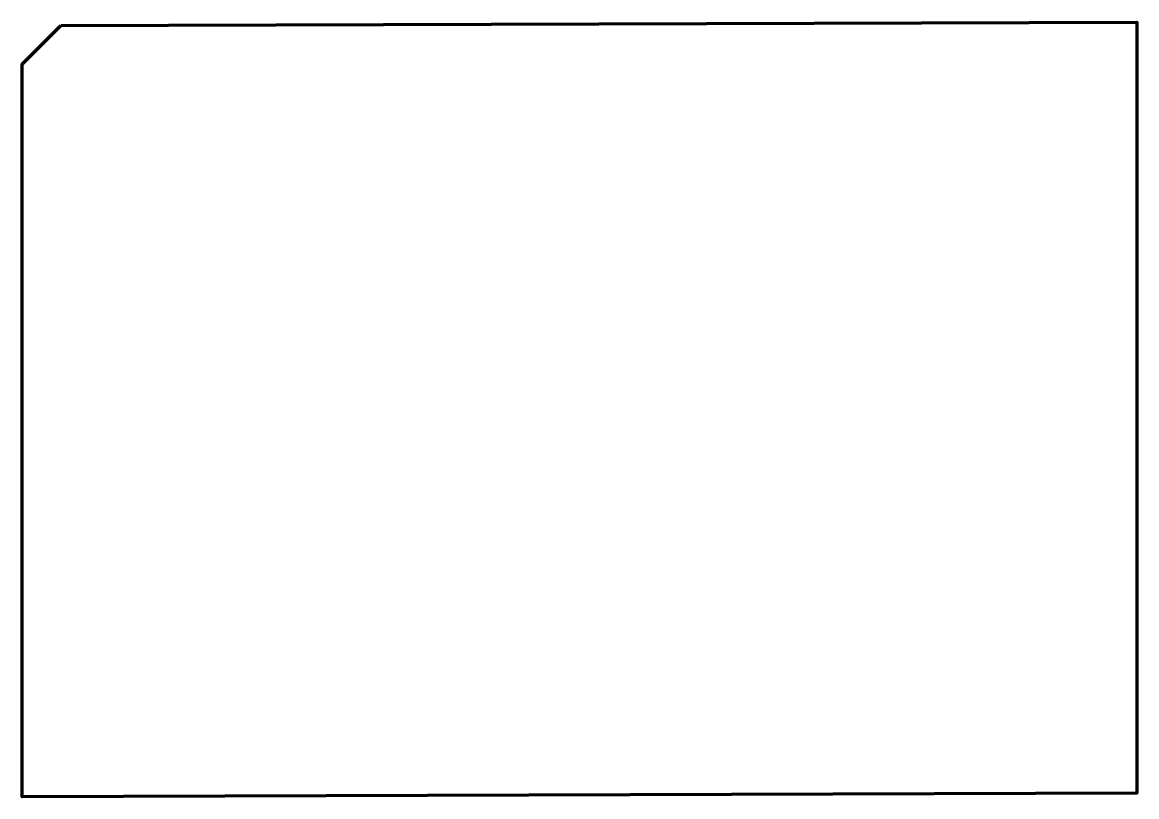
# Paper-space layout 'A2' of a CAD drawing. Header units: millimetres. Extents: x 8 to 583, y 12 to 412.
import ezdxf

# ---------------------------------------------------------------- set-up
doc = ezdxf.new("R2010")
doc.units = ezdxf.units.MM
doc.layers.add('FORMATO', color=18, linetype='Continuous', lineweight=100, true_color=0x000000)

psp = doc.layouts.new('A2')

# ---------------------------------------------------------------- linework, layer by layer
at = {"layer": 'FORMATO'}
psp.add_lwpolyline([(27.52, 410.34), (582.91, 412.06), (582.91, 14), (7.56, 12.18), (7.56, 390.37)], close=True, dxfattribs=at)

doc.saveas('drawing.dxf')
